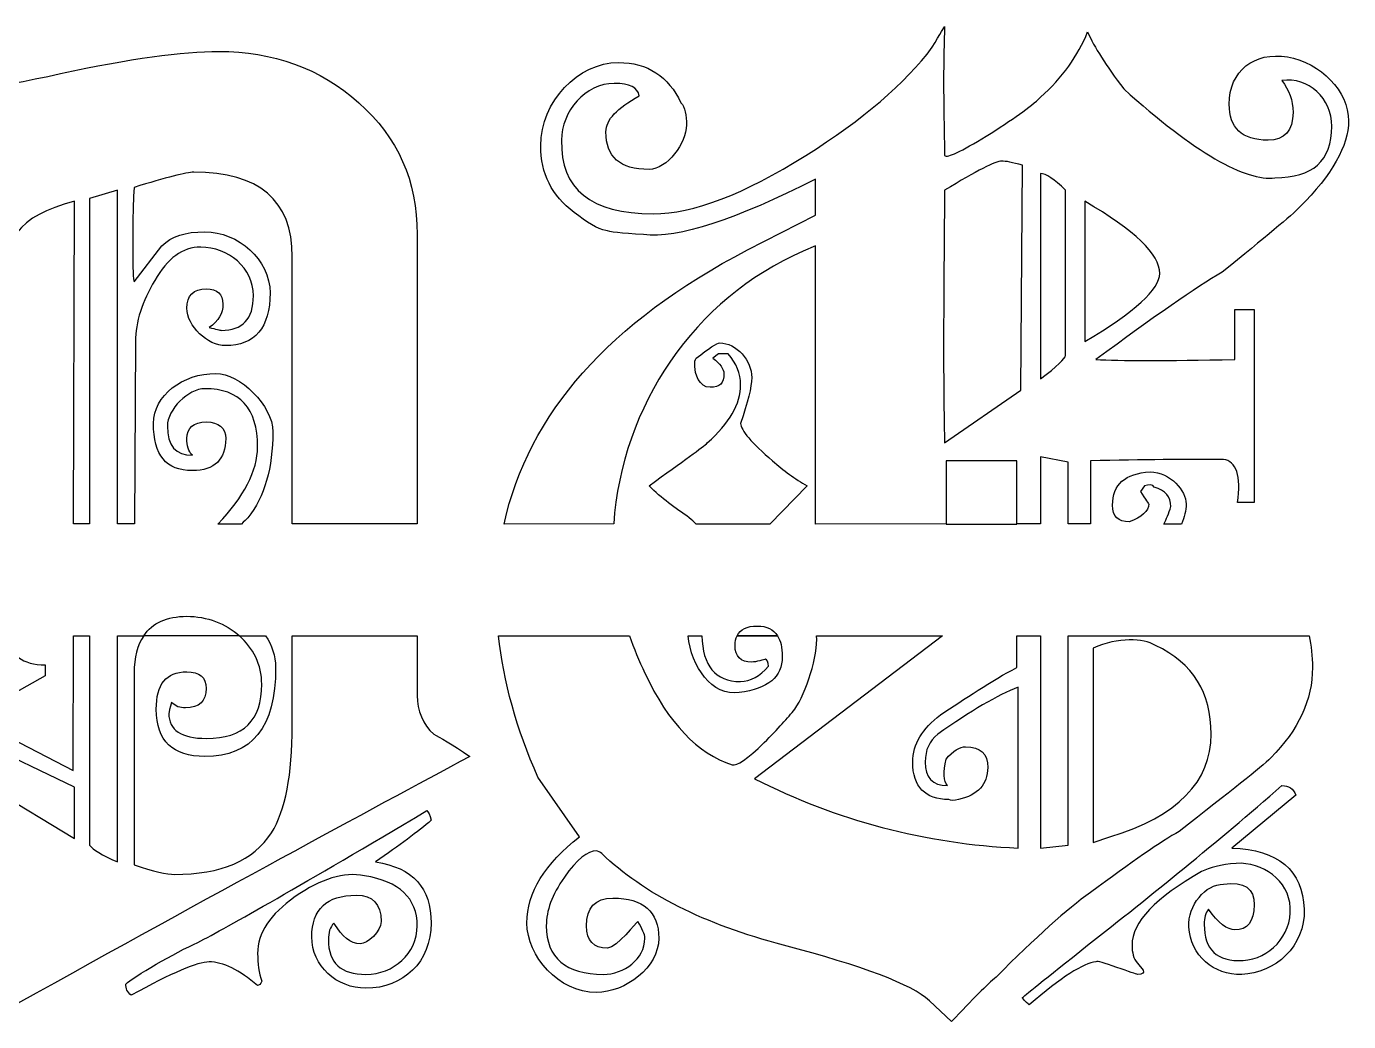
# Model space of a CAD drawing. Header units: centimetres. Extents: x -10.1 to 10.5, y -10.3 to 10.1.
# Drawn here: x 0.149 to 4.484, y 6.826 to 10.089 of the extents above; entities that cross this region are included whole.
import ezdxf

# ---------------------------------------------------------------- set-up
doc = ezdxf.new("R2010")
doc.units = ezdxf.units.CM
doc.header["$MEASUREMENT"] = 0
doc.layers.add('Layer 1', color=7, linetype='Continuous')

msp = doc.modelspace()

# ---------------------------------------------------------------- linework, layer by layer
at = {"layer": 'Layer 1'}
msp.add_lwpolyline([(3.16378, 8.45757), (3.39584, 8.45757), (3.39584, 8.66463), (3.16378, 8.66463), (3.16378, 8.45757)], close=True, dxfattribs=at)
for points, knots in [([(2.69505, 9.3518), (2.69505, 9.3518), (2.73601, 9.37), (2.73601, 9.37), (2.73601, 9.37), (2.73601, 9.37), (2.73601, 8.45758), (2.73601, 8.45758), (2.73601, 8.45758), (2.73601, 8.45758), (3.16378, 8.45759), (3.16378, 8.45759), (3.16378, 8.45759), (3.16378, 8.45759), (3.16378, 8.66465), (3.16378, 8.66465), (3.16378, 8.66465), (3.16378, 8.66465), (3.39585, 8.66465), (3.39585, 8.66465), (3.39585, 8.66465), (3.39585, 8.66465), (3.39585, 8.45759), (3.39585, 8.45759), (3.39585, 8.45759), (3.39585, 8.45759), (3.47321, 8.45759), (3.47321, 8.45759), (3.47321, 8.45759), (3.47321, 8.45759), (3.47321, 8.67831), (3.47321, 8.67831), (3.47321, 8.67831), (3.47321, 8.67831), (3.56423, 8.66011), (3.56423, 8.66011), (3.56423, 8.66011), (3.56423, 8.66011), (3.56423, 8.4576), (3.56423, 8.4576), (3.56423, 8.4576), (3.56423, 8.4576), (3.63704, 8.45759), (3.63704, 8.45759), (3.63704, 8.45759), (3.63704, 8.45759), (3.63704, 8.66465), (3.63704, 8.66465), (3.63704, 8.66465), (3.80997, 8.6692), (3.9556, 8.6692), (4.07392, 8.6692), (4.07392, 8.6692), (4.11488, 8.66465), (4.13305, 8.61462), (4.11943, 8.52812), (4.11943, 8.52812), (4.11943, 8.52812), (4.17404, 8.52813), (4.17404, 8.52813), (4.17404, 8.52813), (4.17404, 8.52813), (4.17404, 9.16067), (4.17404, 9.16067), (4.17404, 9.16067), (4.17404, 9.16067), (4.11033, 9.16067), (4.11033, 9.16067), (4.11033, 9.16067), (4.11033, 9.16067), (4.11033, 8.99684), (4.11033, 8.99684), (4.11033, 8.99684), (3.88279, 8.99229), (3.73261, 8.99229), (3.65525, 8.99684), (3.65525, 8.99684), (3.84639, 9.13792), (3.98291, 9.23348), (4.06938, 9.28354), (4.06938, 9.28354), (4.21043, 9.39731), (4.29692, 9.47012), (4.32423, 9.49743), (4.32423, 9.49743), (4.42887, 9.6021), (4.48351, 9.69767), (4.48351, 9.77958), (4.48351, 9.77958), (4.48351, 9.87515), (4.39252, 9.97072), (4.28327, 9.98892), (4.28327, 9.98892), (4.17408, 10.00712), (4.09213, 9.94341), (4.09213, 9.83419), (4.09213, 9.83419), (4.09213, 9.75683), (4.13309, 9.71587), (4.21955, 9.71587), (4.21955, 9.71587), (4.27413, 9.71587), (4.30147, 9.74773), (4.30147, 9.80689), (4.30147, 9.80689), (4.30147, 9.84785), (4.28782, 9.8797), (4.26506, 9.91156), (4.26506, 9.91156), (4.35153, 9.92521), (4.42886, 9.8524), (4.42886, 9.76138), (4.42886, 9.76138), (4.42886, 9.64761), (4.36517, 9.593), (4.24228, 9.593), (4.24228, 9.593), (4.14674, 9.57935), (3.97833, 9.67492), (3.74627, 9.88425), (3.74627, 9.88425), (3.68711, 9.96161), (3.6507, 10.02078), (3.62792, 10.07083), (3.62792, 10.07083), (3.59609, 9.99347), (3.546, 9.92065), (3.47319, 9.85694), (3.47319, 9.85694), (3.44133, 9.82508), (3.3822, 9.78413), (3.29571, 9.72952), (3.29571, 9.72952), (3.21379, 9.67946), (3.16831, 9.65671), (3.15921, 9.66581), (3.15921, 9.66581), (3.15466, 9.84784), (3.15466, 9.98892), (3.15921, 10.08904), (3.15921, 10.08904), (3.15921, 10.08904), (3.14553, 10.06629), (3.11823, 10.02078), (3.11823, 10.02078), (3.03176, 9.90246), (2.89069, 9.78414), (2.70413, 9.66581), (2.70413, 9.66581), (2.49937, 9.53839), (2.33551, 9.47467), (2.20354, 9.47467), (2.20354, 9.47467), (1.99878, 9.47467), (1.89866, 9.55659), (1.90318, 9.71586), (1.90318, 9.71586), (1.90318, 9.81143), (1.98054, 9.90244), (2.07611, 9.90244), (2.07611, 9.90244), (2.12617, 9.90244), (2.15347, 9.88879), (2.15803, 9.86148), (2.15803, 9.86148), (2.08522, 9.82052), (2.04881, 9.78412), (2.04881, 9.74316), (2.04881, 9.74316), (2.04881, 9.66124), (2.09432, 9.62029), (2.18989, 9.62029), (2.18989, 9.62029), (2.24905, 9.62029), (2.31276, 9.70676), (2.31276, 9.76592), (2.31276, 9.76592), (2.31276, 9.79778), (2.30821, 9.82508), (2.29456, 9.83873), (2.29456, 9.83873), (2.2536, 9.9252), (2.18534, 9.9707), (2.08977, 9.9707), (2.08977, 9.9707), (1.95782, 9.9707), (1.83492, 9.84328), (1.83492, 9.69765), (1.83492, 9.69765), (1.83492, 9.60663), (1.87133, 9.53382), (1.94414, 9.47921), (1.94414, 9.47921), (1.9851, 9.44735), (2.0215, 9.4246), (2.04881, 9.42005), (2.04881, 9.42005), (2.05791, 9.4155), (2.09887, 9.41095), (2.17168, 9.4064), (2.17168, 9.4064), (2.28548, 9.39275), (2.47659, 9.45646), (2.73598, 9.58843), (2.73598, 9.58843), (2.73598, 9.58843), (2.73598, 9.47011), (2.73598, 9.47011), (2.73598, 9.47011), (2.73598, 9.47011), (2.51299, 9.35634), (2.51299, 9.35634), (2.51299, 9.35634), (2.0591, 9.12001), (1.79398, 8.81868), (1.71479, 8.45758), (1.71479, 8.45758), (1.71479, 8.45758), (2.07417, 8.45759), (2.07417, 8.45759), (2.07417, 8.45759), (2.10029, 8.84452), (2.33886, 9.19731), (2.69505, 9.3518)], [0, 0, 0, 0, 0.0175439, 0.0175439, 0.0175439, 0.0175439, 0.0350877, 0.0350877, 0.0350877, 0.0350877, 0.0526316, 0.0526316, 0.0526316, 0.0526316, 0.0701754, 0.0701754, 0.0701754, 0.0701754, 0.0877193, 0.0877193, 0.0877193, 0.0877193, 0.1052632, 0.1052632, 0.1052632, 0.1052632, 0.122807, 0.122807, 0.122807, 0.122807, 0.1403509, 0.1403509, 0.1403509, 0.1403509, 0.1578947, 0.1578947, 0.1578947, 0.1578947, 0.1754386, 0.1754386, 0.1754386, 0.1754386, 0.1929825, 0.1929825, 0.1929825, 0.1929825, 0.2105263, 0.2105263, 0.2105263, 0.2105263, 0.2280702, 0.2280702, 0.2280702, 0.2280702, 0.245614, 0.245614, 0.245614, 0.245614, 0.2631579, 0.2631579, 0.2631579, 0.2631579, 0.2807018, 0.2807018, 0.2807018, 0.2807018, 0.2982456, 0.2982456, 0.2982456, 0.2982456, 0.3157895, 0.3157895, 0.3157895, 0.3157895, 0.3333333, 0.3333333, 0.3333333, 0.3333333, 0.3508772, 0.3508772, 0.3508772, 0.3508772, 0.3684211, 0.3684211, 0.3684211, 0.3684211, 0.3859649, 0.3859649, 0.3859649, 0.3859649, 0.4035088, 0.4035088, 0.4035088, 0.4035088, 0.4210526, 0.4210526, 0.4210526, 0.4210526, 0.4385965, 0.4385965, 0.4385965, 0.4385965, 0.4561404, 0.4561404, 0.4561404, 0.4561404, 0.4736842, 0.4736842, 0.4736842, 0.4736842, 0.4912281, 0.4912281, 0.4912281, 0.4912281, 0.5087719, 0.5087719, 0.5087719, 0.5087719, 0.5263158, 0.5263158, 0.5263158, 0.5263158, 0.5438596, 0.5438596, 0.5438596, 0.5438596, 0.5614035, 0.5614035, 0.5614035, 0.5614035, 0.5789474, 0.5789474, 0.5789474, 0.5789474, 0.5964912, 0.5964912, 0.5964912, 0.5964912, 0.6140351, 0.6140351, 0.6140351, 0.6140351, 0.6315789, 0.6315789, 0.6315789, 0.6315789, 0.6491228, 0.6491228, 0.6491228, 0.6491228, 0.6666667, 0.6666667, 0.6666667, 0.6666667, 0.6842105, 0.6842105, 0.6842105, 0.6842105, 0.7017544, 0.7017544, 0.7017544, 0.7017544, 0.7192982, 0.7192982, 0.7192982, 0.7192982, 0.7368421, 0.7368421, 0.7368421, 0.7368421, 0.754386, 0.754386, 0.754386, 0.754386, 0.7719298, 0.7719298, 0.7719298, 0.7719298, 0.7894737, 0.7894737, 0.7894737, 0.7894737, 0.8070175, 0.8070175, 0.8070175, 0.8070175, 0.8245614, 0.8245614, 0.8245614, 0.8245614, 0.8421053, 0.8421053, 0.8421053, 0.8421053, 0.8596491, 0.8596491, 0.8596491, 0.8596491, 0.877193, 0.877193, 0.877193, 0.877193, 0.8947368, 0.8947368, 0.8947368, 0.8947368, 0.9122807, 0.9122807, 0.9122807, 0.9122807, 0.9298246, 0.9298246, 0.9298246, 0.9298246, 0.9473684, 0.9473684, 0.9473684, 0.9473684, 0.9649123, 0.9649123, 0.9649123, 0.9649123, 1, 1, 1, 1]), ([(0.07379, 8.66918), (0.07379, 8.66918), (0.07379, 8.97864), (0.07379, 8.97864), (0.07379, 8.97864), (0.06924, 9.09696), (0.06924, 9.16978), (0.06924, 9.19708), (0.06924, 9.19708), (0.06924, 9.39729), (0.11933, 9.46555), (0.30588, 9.51564), (0.30588, 9.51564), (0.30588, 9.51564), (0.30329, 8.4576), (0.30329, 8.4576), (0.30329, 8.4576), (0.30329, 8.4576), (0.35592, 8.45759), (0.35592, 8.45759), (0.35592, 8.45759), (0.35592, 8.45759), (0.35592, 9.52474), (0.35592, 9.52474), (0.35592, 9.52474), (0.35592, 9.52474), (0.44694, 9.55205), (0.44694, 9.55205), (0.44694, 9.55205), (0.44694, 9.55205), (0.44694, 8.4576), (0.44694, 8.4576), (0.44694, 8.4576), (0.44694, 8.4576), (0.50295, 8.45759), (0.50295, 8.45759), (0.50295, 8.45759), (0.50295, 8.45759), (0.50607, 9.05602), (0.50607, 9.05602), (0.50607, 9.05602), (0.50607, 9.11973), (0.52882, 9.18799), (0.56978, 9.25626), (0.56978, 9.25626), (0.61074, 9.32907), (0.6608, 9.36548), (0.71996, 9.36548), (0.71996, 9.36548), (0.81098, 9.36548), (0.89289, 9.29722), (0.89289, 9.2062), (0.89289, 9.2062), (0.89289, 9.12884), (0.85648, 9.09243), (0.78822, 9.09243), (0.78822, 9.09243), (0.78367, 9.09243), (0.77002, 9.09698), (0.74726, 9.10153), (0.74726, 9.10153), (0.77912, 9.12428), (0.79277, 9.14704), (0.79277, 9.17889), (0.79277, 9.17889), (0.79277, 9.21075), (0.77457, 9.22895), (0.73819, 9.22895), (0.73819, 9.22895), (0.69723, 9.22895), (0.67448, 9.2062), (0.67448, 9.16524), (0.67448, 9.16524), (0.67448, 9.10608), (0.74274, 9.04237), (0.80188, 9.04237), (0.80188, 9.04237), (0.89745, 9.04237), (0.94751, 9.10153), (0.94751, 9.2153), (0.94751, 9.2153), (0.94751, 9.32452), (0.84287, 9.41554), (0.73365, 9.41554), (0.73365, 9.41554), (0.66994, 9.41554), (0.62443, 9.40189), (0.59257, 9.37003), (0.59257, 9.37003), (0.59257, 9.37003), (0.50155, 9.25171), (0.50155, 9.25171), (0.50155, 9.25171), (0.497, 9.27446), (0.497, 9.31542), (0.497, 9.36548), (0.497, 9.36548), (0.497, 9.42009), (0.497, 9.4838), (0.50155, 9.56117), (0.50155, 9.56117), (0.60622, 9.59303), (0.67448, 9.61123), (0.69724, 9.61123), (0.69724, 9.61123), (0.91113, 9.61123), (1.02032, 9.52021), (1.02032, 9.33363), (1.02032, 9.33363), (1.02032, 9.33363), (1.02032, 8.45762), (1.02032, 8.45762), (1.02032, 8.45762), (1.02032, 8.45762), (1.42989, 8.45762), (1.42989, 8.45762), (1.42989, 8.45762), (1.42989, 8.45762), (1.42989, 9.40641), (1.42989, 9.40641), (1.42989, 9.40641), (1.42989, 9.58389), (1.36618, 9.72497), (1.23873, 9.83874), (1.23873, 9.83874), (1.11133, 9.95251), (0.9566, 10.00712), (0.77912, 10.00712), (0.77912, 10.00712), (0.6608, 10.00712), (0.48787, 9.98437), (0.26035, 9.93431), (0.26035, 9.93431), (0.03278, 9.88425), (-0.14012, 9.8615), (-0.25845, 9.8615), (-0.25845, 9.8615), (-0.35399, 9.8615), (-0.42225, 9.88425), (-0.46321, 9.92521), (-0.46321, 9.92521), (-0.46776, 9.92976), (-0.51782, 10.02533), (-0.53147, 10.02533), (-0.53147, 10.02533), (-0.63614, 9.93886), (-0.79997, 9.81144), (-1.03206, 9.64306), (-1.03206, 9.64306), (-1.03206, 9.64306), (-1.00931, 9.57935), (-1.00931, 9.57935), (-1.00931, 9.57935), (-0.95018, 9.62486), (-0.91377, 9.64761), (-0.90464, 9.64761), (-0.90464, 9.64761), (-0.78632, 9.55204), (-0.69988, 9.49743), (-0.64524, 9.47923), (-0.64524, 9.47923), (-0.5497, 9.44737), (-0.44503, 9.43372), (-0.32668, 9.43372), (-0.32668, 9.43372), (-0.24021, 9.43372), (-0.04, 9.45192), (0.04649, 9.45192), (0.04649, 9.45192), (-0.14467, 9.3336), (-0.31758, 9.22893), (-0.47686, 9.14246), (-0.47686, 9.14246), (-0.47686, 9.14246), (-0.49506, 9.1015), (-0.49506, 9.1015), (-0.49506, 9.1015), (-0.39039, 9.1015), (-0.33578, 9.06509), (-0.33578, 8.98773), (-0.33578, 8.98773), (-0.33578, 8.98773), (-0.33578, 8.45756), (-0.33578, 8.45756), (-0.33578, 8.45756), (-0.33578, 8.45756), (0.07377, 8.45757), (0.07377, 8.45757), (0.07377, 8.45757), (0.07377, 8.45757), (0.07377, 8.66918), (0.07377, 8.66918), (0.07377, 8.66918), (0.07377, 8.66918), (0.07379, 8.66918), (0.07379, 8.66918)], [0, 0, 0, 0, 0.02, 0.02, 0.02, 0.02, 0.04, 0.04, 0.04, 0.04, 0.06, 0.06, 0.06, 0.06, 0.08, 0.08, 0.08, 0.08, 0.1, 0.1, 0.1, 0.1, 0.12, 0.12, 0.12, 0.12, 0.14, 0.14, 0.14, 0.14, 0.16, 0.16, 0.16, 0.16, 0.18, 0.18, 0.18, 0.18, 0.2, 0.2, 0.2, 0.2, 0.22, 0.22, 0.22, 0.22, 0.24, 0.24, 0.24, 0.24, 0.26, 0.26, 0.26, 0.26, 0.28, 0.28, 0.28, 0.28, 0.3, 0.3, 0.3, 0.3, 0.32, 0.32, 0.32, 0.32, 0.34, 0.34, 0.34, 0.34, 0.36, 0.36, 0.36, 0.36, 0.38, 0.38, 0.38, 0.38, 0.4, 0.4, 0.4, 0.4, 0.42, 0.42, 0.42, 0.42, 0.44, 0.44, 0.44, 0.44, 0.46, 0.46, 0.46, 0.46, 0.48, 0.48, 0.48, 0.48, 0.5, 0.5, 0.5, 0.5, 0.52, 0.52, 0.52, 0.52, 0.54, 0.54, 0.54, 0.54, 0.56, 0.56, 0.56, 0.56, 0.58, 0.58, 0.58, 0.58, 0.6, 0.6, 0.6, 0.6, 0.62, 0.62, 0.62, 0.62, 0.64, 0.64, 0.64, 0.64, 0.66, 0.66, 0.66, 0.66, 0.68, 0.68, 0.68, 0.68, 0.7, 0.7, 0.7, 0.7, 0.72, 0.72, 0.72, 0.72, 0.74, 0.74, 0.74, 0.74, 0.76, 0.76, 0.76, 0.76, 0.78, 0.78, 0.78, 0.78, 0.8, 0.8, 0.8, 0.8, 0.82, 0.82, 0.82, 0.82, 0.84, 0.84, 0.84, 0.84, 0.86, 0.86, 0.86, 0.86, 0.88, 0.88, 0.88, 0.88, 0.9, 0.9, 0.9, 0.9, 0.92, 0.92, 0.92, 0.92, 0.94, 0.94, 0.94, 0.94, 0.96, 0.96, 0.96, 0.96, 1, 1, 1, 1]), ([(3.15923, 9.55201), (3.26387, 9.61572), (3.32758, 9.64758), (3.34581, 9.64758), (3.34581, 9.64758), (3.35946, 9.64758), (3.38222, 9.64303), (3.41407, 9.63393), (3.41407, 9.63393), (3.41407, 9.63393), (3.40949, 8.89669), (3.40949, 8.89669), (3.40949, 8.89669), (3.40949, 8.89669), (3.15922, 8.72376), (3.15922, 8.72376), (3.15922, 8.72376), (3.15468, 8.86486), (3.15468, 9.14247), (3.15923, 9.55201)], [0, 0, 0, 0, 0.1666667, 0.1666667, 0.1666667, 0.1666667, 0.3333333, 0.3333333, 0.3333333, 0.3333333, 0.5, 0.5, 0.5, 0.5, 0.6666667, 0.6666667, 0.6666667, 0.6666667, 1, 1, 1, 1]), ([(3.47321, 9.60662), (3.49141, 9.60662), (3.51874, 9.58842), (3.55513, 9.55201), (3.55513, 9.55201), (3.55513, 9.55201), (3.55513, 9.01046), (3.55513, 9.01046), (3.55513, 9.01046), (3.55513, 9.00136), (3.52785, 8.97405), (3.47321, 8.9331), (3.47321, 8.9331), (3.47321, 8.9331), (3.47321, 9.60662), (3.47321, 9.60662)], [0, 0, 0, 0, 0.2, 0.2, 0.2, 0.2, 0.4, 0.4, 0.4, 0.4, 0.6, 0.6, 0.6, 0.6, 1, 1, 1, 1]), ([(3.61884, 9.51563), (3.78267, 9.42006), (3.86459, 9.3427), (3.86459, 9.27899), (3.86459, 9.27899), (3.86459, 9.22893), (3.78267, 9.15157), (3.61884, 9.056), (3.61884, 9.056), (3.61884, 9.056), (3.61884, 9.51563), (3.61884, 9.51563)], [0, 0, 0, 0, 0.25, 0.25, 0.25, 0.25, 0.5, 0.5, 0.5, 0.5, 1, 1, 1, 1]), ([(2.59493, 8.66463), (2.52667, 8.72379), (2.49026, 8.76475), (2.49026, 8.7875), (2.49026, 8.7875), (2.51301, 8.85576), (2.52667, 8.90582), (2.52667, 8.93768), (2.52667, 8.93768), (2.52667, 8.99229), (2.47661, 9.05145), (2.422, 9.05145), (2.422, 9.05145), (2.4129, 9.05145), (2.38559, 9.03325), (2.34464, 9.00139), (2.34464, 9.00139), (2.34009, 8.99684), (2.34009, 8.98774), (2.34009, 8.97408), (2.34009, 8.97408), (2.34009, 8.95133), (2.35377, 8.90582), (2.39015, 8.90582), (2.39015, 8.90582), (2.42201, 8.90582), (2.43568, 8.91947), (2.43568, 8.95133), (2.43568, 8.95133), (2.43568, 8.96498), (2.422, 8.98319), (2.39927, 9.00139), (2.39927, 9.00139), (2.39927, 9.00139), (2.41747, 9.01504), (2.41747, 9.01504), (2.41747, 9.01504), (2.41747, 9.01504), (2.44933, 9.01504), (2.44933, 9.01504), (2.44933, 9.01504), (2.47664, 8.98318), (2.49029, 8.95133), (2.49029, 8.91492), (2.49029, 8.91492), (2.49029, 8.85121), (2.45388, 8.7875), (2.38107, 8.72378), (2.38107, 8.72378), (2.36742, 8.71013), (2.30371, 8.66462), (2.18993, 8.5827), (2.18993, 8.5827), (2.23089, 8.54174), (2.2764, 8.50989), (2.3219, 8.47803), (2.3219, 8.47803), (2.33018, 8.47102), (2.33772, 8.46422), (2.34476, 8.45755), (2.34476, 8.45755), (2.34476, 8.45755), (2.58588, 8.45757), (2.58588, 8.45757), (2.58588, 8.45757), (2.58588, 8.45757), (2.7087, 8.58272), (2.7087, 8.58272), (2.7087, 8.58272), (2.66774, 8.60547), (2.63133, 8.63277), (2.59493, 8.66463)], [0, 0, 0, 0, 0.0526316, 0.0526316, 0.0526316, 0.0526316, 0.1052632, 0.1052632, 0.1052632, 0.1052632, 0.1578947, 0.1578947, 0.1578947, 0.1578947, 0.2105263, 0.2105263, 0.2105263, 0.2105263, 0.2631579, 0.2631579, 0.2631579, 0.2631579, 0.3157895, 0.3157895, 0.3157895, 0.3157895, 0.3684211, 0.3684211, 0.3684211, 0.3684211, 0.4210526, 0.4210526, 0.4210526, 0.4210526, 0.4736842, 0.4736842, 0.4736842, 0.4736842, 0.5263158, 0.5263158, 0.5263158, 0.5263158, 0.5789474, 0.5789474, 0.5789474, 0.5789474, 0.6315789, 0.6315789, 0.6315789, 0.6315789, 0.6842105, 0.6842105, 0.6842105, 0.6842105, 0.7368421, 0.7368421, 0.7368421, 0.7368421, 0.7894737, 0.7894737, 0.7894737, 0.7894737, 0.8421053, 0.8421053, 0.8421053, 0.8421053, 0.8947368, 0.8947368, 0.8947368, 0.8947368, 1, 1, 1, 1]), ([(0.87474, 8.47804), (0.92935, 8.5463), (0.95668, 8.64187), (0.95668, 8.76019), (0.95668, 8.76019), (0.95668, 8.84666), (0.84746, 8.95133), (0.7701, 8.95133), (0.7701, 8.95133), (0.66088, 8.95133), (0.56531, 8.87852), (0.56531, 8.7875), (0.56531, 8.7875), (0.56531, 8.68283), (0.60627, 8.63277), (0.69273, 8.63277), (0.69273, 8.63277), (0.76554, 8.63277), (0.80192, 8.66918), (0.80192, 8.73744), (0.80192, 8.73744), (0.80192, 8.77385), (0.77919, 8.79205), (0.73823, 8.79205), (0.73823, 8.79205), (0.69727, 8.79205), (0.67452, 8.77385), (0.67452, 8.73744), (0.67452, 8.73744), (0.67452, 8.71469), (0.67907, 8.69648), (0.69272, 8.68283), (0.69272, 8.68283), (0.63811, 8.68283), (0.61078, 8.71469), (0.61078, 8.7784), (0.61078, 8.7784), (0.61078, 8.83301), (0.67904, 8.90127), (0.73368, 8.90127), (0.73368, 8.90127), (0.84745, 8.90127), (0.90659, 8.83756), (0.90659, 8.71013), (0.90659, 8.71013), (0.90659, 8.63224), (0.8619, 8.54691), (0.77657, 8.45756), (0.77657, 8.45756), (0.77657, 8.45756), (0.85336, 8.45757), (0.85336, 8.45757), (0.85336, 8.45757), (0.86222, 8.46582), (0.86942, 8.47275), (0.87474, 8.47804)], [0, 0, 0, 0, 0.0666667, 0.0666667, 0.0666667, 0.0666667, 0.1333333, 0.1333333, 0.1333333, 0.1333333, 0.2, 0.2, 0.2, 0.2, 0.2666667, 0.2666667, 0.2666667, 0.2666667, 0.3333333, 0.3333333, 0.3333333, 0.3333333, 0.4, 0.4, 0.4, 0.4, 0.4666667, 0.4666667, 0.4666667, 0.4666667, 0.5333333, 0.5333333, 0.5333333, 0.5333333, 0.6, 0.6, 0.6, 0.6, 0.6666667, 0.6666667, 0.6666667, 0.6666667, 0.7333333, 0.7333333, 0.7333333, 0.7333333, 0.8, 0.8, 0.8, 0.8, 0.8666667, 0.8666667, 0.8666667, 0.8666667, 1, 1, 1, 1]), ([(3.95105, 8.52355), (3.95105, 8.56451), (3.90099, 8.62822), (3.83273, 8.62822), (3.83273, 8.62822), (3.75081, 8.62367), (3.70986, 8.58726), (3.70986, 8.519), (3.70986, 8.519), (3.70986, 8.48259), (3.72806, 8.46439), (3.76444, 8.46439), (3.76444, 8.46439), (3.8054, 8.47804), (3.82815, 8.5008), (3.82815, 8.52355), (3.82815, 8.52355), (3.82815, 8.52355), (3.81905, 8.5372), (3.80084, 8.56451), (3.80084, 8.56451), (3.80084, 8.56451), (3.81452, 8.58271), (3.81452, 8.58271), (3.81452, 8.58271), (3.82817, 8.58726), (3.8418, 8.58726), (3.84635, 8.57816), (3.84635, 8.57816), (3.88278, 8.56906), (3.90096, 8.5463), (3.90096, 8.51445), (3.90096, 8.51445), (3.89368, 8.49257), (3.8863, 8.47357), (3.87834, 8.45756), (3.87834, 8.45756), (3.87834, 8.45756), (3.93554, 8.45757), (3.93554, 8.45757), (3.93554, 8.45757), (3.94597, 8.47939), (3.95105, 8.50146), (3.95105, 8.52355)], [0, 0, 0, 0, 0.0833333, 0.0833333, 0.0833333, 0.0833333, 0.1666667, 0.1666667, 0.1666667, 0.1666667, 0.25, 0.25, 0.25, 0.25, 0.3333333, 0.3333333, 0.3333333, 0.3333333, 0.4166667, 0.4166667, 0.4166667, 0.4166667, 0.5, 0.5, 0.5, 0.5, 0.5833333, 0.5833333, 0.5833333, 0.5833333, 0.6666667, 0.6666667, 0.6666667, 0.6666667, 0.75, 0.75, 0.75, 0.75, 0.8333333, 0.8333333, 0.8333333, 0.8333333, 1, 1, 1, 1]), ([(0.6745, 8.15493), (0.60872, 8.15493), (0.56181, 8.13294), (0.53342, 8.09122), (0.53342, 8.09122), (0.53342, 8.09122), (0.84688, 8.09122), (0.84688, 8.09122), (0.84688, 8.09122), (0.80193, 8.13104), (0.74049, 8.15493), (0.6745, 8.15493)], [0, 0, 0, 0, 0.25, 0.25, 0.25, 0.25, 0.5, 0.5, 0.5, 0.5, 1, 1, 1, 1]), ([(2.54489, 8.12308), (2.50999, 8.12308), (2.48864, 8.11181), (2.47874, 8.09122), (2.47874, 8.09122), (2.47874, 8.09122), (2.61107, 8.09122), (2.61107, 8.09122), (2.61107, 8.09122), (2.59763, 8.11247), (2.5758, 8.12308), (2.54489, 8.12308)], [0, 0, 0, 0, 0.25, 0.25, 0.25, 0.25, 0.5, 0.5, 0.5, 0.5, 1, 1, 1, 1]), ([(1.02034, 7.79542), (1.02034, 7.63614), (0.99761, 7.51782), (0.9521, 7.44501), (0.9521, 7.44501), (0.89294, 7.35399), (0.78827, 7.30848), (0.63354, 7.30848), (0.63354, 7.30848), (0.61079, 7.30848), (0.56528, 7.31758), (0.50157, 7.34034), (0.50157, 7.34034), (0.50157, 7.34034), (0.50157, 7.96833), (0.50157, 7.96833), (0.50157, 7.96833), (0.50157, 8.02014), (0.51274, 8.06078), (0.53343, 8.0912), (0.53343, 8.0912), (0.53343, 8.0912), (0.44696, 8.0912), (0.44696, 8.0912), (0.44696, 8.0912), (0.44696, 8.0912), (0.44696, 7.34941), (0.44696, 7.34941), (0.44696, 7.34941), (0.39687, 7.37216), (0.36502, 7.39037), (0.35594, 7.40402), (0.35594, 7.40402), (0.35594, 7.40402), (0.35594, 8.0912), (0.35594, 8.0912), (0.35594, 8.0912), (0.35594, 8.0912), (0.30245, 8.0912), (0.30245, 8.0912), (0.30245, 8.0912), (0.30245, 8.0912), (0.30137, 7.64977), (0.30137, 7.64977), (0.30137, 7.64977), (0.30137, 7.64977), (0.03742, 7.7863), (0.03742, 7.7863), (0.03742, 7.7863), (0.03742, 7.7863), (-0.00811, 7.74534), (-0.00811, 7.74534), (-0.00811, 7.74534), (-0.00811, 7.74534), (0.3059, 7.59516), (0.3059, 7.59516), (0.3059, 7.59516), (0.3059, 7.59516), (0.3059, 7.42678), (0.3059, 7.42678), (0.3059, 7.42678), (0.3059, 7.42678), (0.04195, 7.58606), (0.04195, 7.58606), (0.04195, 7.58606), (-0.06727, 7.65432), (-0.16284, 7.69073), (-0.24475, 7.70438), (-0.24475, 7.70438), (-0.24475, 7.70438), (0.21031, 7.95923), (0.21031, 7.95923), (0.21031, 7.95923), (0.21031, 7.95923), (0.21031, 7.99564), (0.21031, 7.99564), (0.21031, 7.99564), (0.13702, 7.99564), (0.09376, 8.02863), (0.0795, 8.09121), (0.0795, 8.09121), (0.0795, 8.09121), (-0.33576, 8.0912), (-0.33576, 8.0912), (-0.33576, 8.0912), (-0.33576, 8.0912), (-0.33576, 7.72258), (-0.33576, 7.72258), (-0.33576, 7.72258), (-0.35849, 7.72713), (-0.38582, 7.72713), (-0.42675, 7.72713), (-0.42675, 7.72713), (-0.5815, 7.72713), (-0.71345, 7.68617), (-0.81812, 7.60426), (-0.81812, 7.60426), (-0.93189, 7.51324), (-0.9865, 7.39037), (-0.9865, 7.24019), (-0.9865, 7.24019), (-0.9865, 7.08091), (-0.88183, 6.95349), (-0.74075, 6.95349), (-0.74075, 6.95349), (-0.61785, 6.95349), (-0.50868, 7.03541), (-0.50868, 7.14007), (-0.50868, 7.14007), (-0.50868, 7.20833), (-0.58149, 7.28115), (-0.65431, 7.28115), (-0.65431, 7.28115), (-0.73167, 7.28115), (-0.77263, 7.24474), (-0.77263, 7.16738), (-0.77263, 7.16738), (-0.77263, 7.08091), (-0.69982, 7.05816), (-0.68161, 7.03996), (-0.68161, 7.03996), (-0.70436, 7.03086), (-0.72714, 7.02631), (-0.75442, 7.02631), (-0.75442, 7.02631), (-0.84999, 7.02631), (-0.90005, 7.07637), (-0.90005, 7.17194), (-0.90005, 7.17194), (-0.90005, 7.29481), (-0.77265, 7.38128), (-0.64065, 7.38128), (-0.64065, 7.38128), (-0.54966, 7.38128), (-0.40403, 7.33122), (-0.20832, 7.2311), (-0.20832, 7.2311), (0.00099, 7.12643), (0.10566, 7.03541), (0.10566, 6.95805), (0.10566, 6.95805), (0.10566, 6.95805), (0.10566, 6.93985), (0.10566, 6.93985), (0.10566, 6.93985), (0.10111, 6.93075), (0.10111, 6.9262), (0.10111, 6.92165), (0.10111, 6.92165), (0.10111, 6.92165), (0.11931, 6.88524), (0.11931, 6.88524), (0.11931, 6.88524), (0.77463, 7.24931), (1.27064, 7.51781), (1.60283, 7.69529), (1.60283, 7.69529), (1.5437, 7.73625), (1.50274, 7.759), (1.48451, 7.7681), (1.48451, 7.7681), (1.4481, 7.79996), (1.42993, 7.84546), (1.42993, 7.89552), (1.42993, 7.89552), (1.42993, 7.89552), (1.42993, 8.09121), (1.42993, 8.09121), (1.42993, 8.09121), (1.42993, 8.09121), (1.02034, 8.0912), (1.02034, 8.0912), (1.02034, 8.0912), (1.02034, 8.0912), (1.02034, 7.79542), (1.02034, 7.79542)], [0, 0, 0, 0, 0.0222222, 0.0222222, 0.0222222, 0.0222222, 0.0444444, 0.0444444, 0.0444444, 0.0444444, 0.0666667, 0.0666667, 0.0666667, 0.0666667, 0.0888889, 0.0888889, 0.0888889, 0.0888889, 0.1111111, 0.1111111, 0.1111111, 0.1111111, 0.1333333, 0.1333333, 0.1333333, 0.1333333, 0.1555556, 0.1555556, 0.1555556, 0.1555556, 0.1777778, 0.1777778, 0.1777778, 0.1777778, 0.2, 0.2, 0.2, 0.2, 0.2222222, 0.2222222, 0.2222222, 0.2222222, 0.2444444, 0.2444444, 0.2444444, 0.2444444, 0.2666667, 0.2666667, 0.2666667, 0.2666667, 0.2888889, 0.2888889, 0.2888889, 0.2888889, 0.3111111, 0.3111111, 0.3111111, 0.3111111, 0.3333333, 0.3333333, 0.3333333, 0.3333333, 0.3555556, 0.3555556, 0.3555556, 0.3555556, 0.3777778, 0.3777778, 0.3777778, 0.3777778, 0.4, 0.4, 0.4, 0.4, 0.4222222, 0.4222222, 0.4222222, 0.4222222, 0.4444444, 0.4444444, 0.4444444, 0.4444444, 0.4666667, 0.4666667, 0.4666667, 0.4666667, 0.4888889, 0.4888889, 0.4888889, 0.4888889, 0.5111111, 0.5111111, 0.5111111, 0.5111111, 0.5333333, 0.5333333, 0.5333333, 0.5333333, 0.5555556, 0.5555556, 0.5555556, 0.5555556, 0.5777778, 0.5777778, 0.5777778, 0.5777778, 0.6, 0.6, 0.6, 0.6, 0.6222222, 0.6222222, 0.6222222, 0.6222222, 0.6444444, 0.6444444, 0.6444444, 0.6444444, 0.6666667, 0.6666667, 0.6666667, 0.6666667, 0.6888889, 0.6888889, 0.6888889, 0.6888889, 0.7111111, 0.7111111, 0.7111111, 0.7111111, 0.7333333, 0.7333333, 0.7333333, 0.7333333, 0.7555556, 0.7555556, 0.7555556, 0.7555556, 0.7777778, 0.7777778, 0.7777778, 0.7777778, 0.8, 0.8, 0.8, 0.8, 0.8222222, 0.8222222, 0.8222222, 0.8222222, 0.8444444, 0.8444444, 0.8444444, 0.8444444, 0.8666667, 0.8666667, 0.8666667, 0.8666667, 0.8888889, 0.8888889, 0.8888889, 0.8888889, 0.9111111, 0.9111111, 0.9111111, 0.9111111, 0.9333333, 0.9333333, 0.9333333, 0.9333333, 0.9555556, 0.9555556, 0.9555556, 0.9555556, 1, 1, 1, 1]), ([(0.92025, 7.93197), (0.92025, 7.81365), (0.86109, 7.75449), (0.73822, 7.75449), (0.73822, 7.75449), (0.65628, 7.75449), (0.61532, 7.7818), (0.61532, 7.83641), (0.61532, 7.83641), (0.61532, 7.84096), (0.6199, 7.85461), (0.62445, 7.87282), (0.62445, 7.87282), (0.6381, 7.85917), (0.65173, 7.85462), (0.66996, 7.85462), (0.66996, 7.85462), (0.71547, 7.85462), (0.73822, 7.87737), (0.73822, 7.91833), (0.73822, 7.91833), (0.73822, 7.95474), (0.71547, 7.97294), (0.67451, 7.97294), (0.67451, 7.97294), (0.60625, 7.97294), (0.57439, 7.93198), (0.57439, 7.85007), (0.57439, 7.85007), (0.57439, 7.7454), (0.629, 7.69534), (0.7337, 7.69534), (0.7337, 7.69534), (0.88843, 7.69534), (0.96577, 7.79091), (0.96577, 7.98659), (0.96577, 7.98659), (0.96577, 8.0254), (0.95339, 8.06075), (0.93238, 8.09126), (0.93238, 8.09126), (0.93238, 8.09126), (0.84688, 8.09125), (0.84688, 8.09125), (0.84688, 8.09125), (0.8918, 8.05143), (0.92025, 7.99568), (0.92025, 7.93197)], [0, 0, 0, 0, 0.0769231, 0.0769231, 0.0769231, 0.0769231, 0.1538462, 0.1538462, 0.1538462, 0.1538462, 0.2307692, 0.2307692, 0.2307692, 0.2307692, 0.3076923, 0.3076923, 0.3076923, 0.3076923, 0.3846154, 0.3846154, 0.3846154, 0.3846154, 0.4615385, 0.4615385, 0.4615385, 0.4615385, 0.5384615, 0.5384615, 0.5384615, 0.5384615, 0.6153846, 0.6153846, 0.6153846, 0.6153846, 0.6923077, 0.6923077, 0.6923077, 0.6923077, 0.7692308, 0.7692308, 0.7692308, 0.7692308, 0.8461538, 0.8461538, 0.8461538, 0.8461538, 1, 1, 1, 1]), ([(3.56426, 7.40407), (3.56426, 7.40407), (3.47324, 7.39497), (3.47324, 7.39497), (3.47324, 7.39497), (3.47324, 7.39497), (3.47324, 8.09125), (3.47324, 8.09125), (3.47324, 8.09125), (3.47324, 8.09125), (3.39587, 8.09125), (3.39587, 8.09125), (3.39587, 8.09125), (3.39587, 8.09125), (3.39587, 7.98658), (3.39587, 7.98658), (3.39587, 7.98658), (3.31395, 7.94562), (3.22294, 7.88191), (3.14557, 7.83185), (3.14557, 7.83185), (3.08644, 7.78634), (3.05458, 7.73628), (3.05458, 7.67712), (3.05458, 7.67712), (3.05458, 7.5952), (3.09554, 7.55425), (3.1729, 7.55425), (3.1729, 7.55425), (3.17745, 7.5497), (3.1911, 7.5497), (3.20476, 7.55425), (3.20476, 7.55425), (3.26847, 7.5679), (3.30033, 7.60431), (3.30033, 7.65892), (3.30033, 7.65892), (3.30033, 7.70443), (3.27758, 7.72718), (3.22752, 7.72718), (3.22752, 7.72718), (3.20932, 7.72718), (3.18654, 7.71353), (3.16381, 7.68622), (3.16381, 7.68622), (3.15471, 7.64526), (3.15471, 7.61341), (3.16836, 7.59975), (3.16836, 7.59975), (3.11827, 7.59975), (3.09555, 7.62706), (3.09555, 7.67711), (3.09555, 7.67711), (3.09555, 7.71807), (3.1092, 7.74537), (3.13651, 7.76813), (3.13651, 7.76813), (3.24573, 7.84549), (3.3322, 7.89555), (3.40046, 7.92286), (3.40046, 7.92286), (3.40046, 7.92286), (3.40046, 7.39496), (3.40046, 7.39496), (3.40046, 7.39496), (3.09558, 7.40861), (2.80433, 7.48598), (2.5358, 7.6225), (2.5358, 7.6225), (2.5358, 7.6225), (3.15257, 8.09124), (3.15257, 8.09124), (3.15257, 8.09124), (3.15257, 8.09124), (2.73942, 8.09125), (2.73942, 8.09125), (2.73942, 8.09125), (2.74545, 8.02759), (2.70484, 7.90358), (2.6678, 7.85006), (2.6678, 7.85006), (2.64507, 7.82275), (2.61322, 7.78635), (2.56768, 7.74084), (2.56768, 7.74084), (2.5131, 7.68623), (2.47669, 7.66348), (2.46301, 7.66803), (2.46301, 7.66803), (2.34924, 7.70444), (2.2537, 7.80456), (2.17633, 7.96839), (2.17633, 7.96839), (2.15694, 8.00977), (2.14043, 8.05073), (2.12627, 8.09126), (2.12627, 8.09126), (2.12627, 8.09126), (1.69659, 8.09125), (1.69659, 8.09125), (1.69659, 8.09125), (1.71241, 7.94208), (1.75527, 7.78597), (1.82592, 7.62706), (1.82592, 7.62706), (1.82592, 7.62706), (1.96245, 7.43137), (1.96245, 7.43137), (1.96245, 7.43137), (1.84868, 7.3449), (1.78952, 7.24934), (1.78952, 7.14922), (1.78952, 7.14922), (1.78952, 7.04), (1.89419, 6.92168), (2.01706, 6.92168), (2.01706, 6.92168), (2.11263, 6.92168), (2.22185, 7.0036), (2.22185, 7.09916), (2.22185, 7.09916), (2.22185, 7.18563), (2.17176, 7.23113), (2.07167, 7.23113), (2.07167, 7.23113), (2.01251, 7.23113), (1.98518, 7.19927), (1.98518, 7.14011), (1.98518, 7.14011), (1.98518, 7.09005), (2.00793, 7.0673), (2.05344, 7.0673), (2.05344, 7.0673), (2.0853, 7.0673), (2.14901, 7.15377), (2.15356, 7.15377), (2.15356, 7.15377), (2.16721, 7.13102), (2.17631, 7.11281), (2.17631, 7.09916), (2.17631, 7.09916), (2.17631, 7.0309), (2.10805, 6.98084), (2.03978, 6.98084), (2.03978, 6.98084), (1.91691, 6.98084), (1.8532, 7.03545), (1.8532, 7.14012), (1.8532, 7.14012), (1.8532, 7.19018), (1.8714, 7.24024), (1.91233, 7.2994), (1.91233, 7.2994), (1.95326, 7.35856), (1.98972, 7.38587), (2.017, 7.38587), (2.017, 7.38587), (2.02155, 7.38587), (2.03068, 7.38132), (2.0352, 7.37677), (2.0352, 7.37677), (2.1717, 7.2448), (2.37196, 7.14468), (2.63133, 7.07641), (2.63133, 7.07641), (2.8907, 7.00814), (3.05001, 6.94899), (3.10917, 6.89438), (3.10917, 6.89438), (3.10917, 6.89438), (3.18198, 6.82612), (3.18198, 6.82612), (3.18198, 6.82612), (3.25024, 6.89893), (3.30033, 6.94899), (3.32761, 6.97175), (3.32761, 6.97175), (3.45958, 7.10372), (3.5597, 7.19474), (3.63707, 7.24935), (3.63707, 7.24935), (3.77357, 7.34947), (3.86914, 7.41773), (3.92832, 7.44959), (3.92832, 7.44959), (4.09667, 7.58156), (4.19679, 7.65893), (4.22868, 7.69078), (4.22868, 7.69078), (4.3197, 7.7818), (4.36521, 7.88192), (4.36521, 7.98658), (4.36521, 7.98658), (4.36521, 8.02397), (4.36135, 8.05878), (4.35412, 8.09125), (4.35412, 8.09125), (4.35412, 8.09125), (3.56425, 8.09125), (3.56425, 8.09125), (3.56425, 8.09125), (3.56425, 8.09125), (3.56425, 7.40407), (3.56425, 7.40407), (3.56425, 7.40407), (3.56425, 7.40407), (3.56426, 7.40407), (3.56426, 7.40407)], [0, 0, 0, 0, 0.0188679, 0.0188679, 0.0188679, 0.0188679, 0.0377358, 0.0377358, 0.0377358, 0.0377358, 0.0566038, 0.0566038, 0.0566038, 0.0566038, 0.0754717, 0.0754717, 0.0754717, 0.0754717, 0.0943396, 0.0943396, 0.0943396, 0.0943396, 0.1132075, 0.1132075, 0.1132075, 0.1132075, 0.1320755, 0.1320755, 0.1320755, 0.1320755, 0.1509434, 0.1509434, 0.1509434, 0.1509434, 0.1698113, 0.1698113, 0.1698113, 0.1698113, 0.1886792, 0.1886792, 0.1886792, 0.1886792, 0.2075472, 0.2075472, 0.2075472, 0.2075472, 0.2264151, 0.2264151, 0.2264151, 0.2264151, 0.245283, 0.245283, 0.245283, 0.245283, 0.2641509, 0.2641509, 0.2641509, 0.2641509, 0.2830189, 0.2830189, 0.2830189, 0.2830189, 0.3018868, 0.3018868, 0.3018868, 0.3018868, 0.3207547, 0.3207547, 0.3207547, 0.3207547, 0.3396226, 0.3396226, 0.3396226, 0.3396226, 0.3584906, 0.3584906, 0.3584906, 0.3584906, 0.3773585, 0.3773585, 0.3773585, 0.3773585, 0.3962264, 0.3962264, 0.3962264, 0.3962264, 0.4150943, 0.4150943, 0.4150943, 0.4150943, 0.4339623, 0.4339623, 0.4339623, 0.4339623, 0.4528302, 0.4528302, 0.4528302, 0.4528302, 0.4716981, 0.4716981, 0.4716981, 0.4716981, 0.490566, 0.490566, 0.490566, 0.490566, 0.509434, 0.509434, 0.509434, 0.509434, 0.5283019, 0.5283019, 0.5283019, 0.5283019, 0.5471698, 0.5471698, 0.5471698, 0.5471698, 0.5660377, 0.5660377, 0.5660377, 0.5660377, 0.5849057, 0.5849057, 0.5849057, 0.5849057, 0.6037736, 0.6037736, 0.6037736, 0.6037736, 0.6226415, 0.6226415, 0.6226415, 0.6226415, 0.6415094, 0.6415094, 0.6415094, 0.6415094, 0.6603774, 0.6603774, 0.6603774, 0.6603774, 0.6792453, 0.6792453, 0.6792453, 0.6792453, 0.6981132, 0.6981132, 0.6981132, 0.6981132, 0.7169811, 0.7169811, 0.7169811, 0.7169811, 0.7358491, 0.7358491, 0.7358491, 0.7358491, 0.754717, 0.754717, 0.754717, 0.754717, 0.7735849, 0.7735849, 0.7735849, 0.7735849, 0.7924528, 0.7924528, 0.7924528, 0.7924528, 0.8113208, 0.8113208, 0.8113208, 0.8113208, 0.8301887, 0.8301887, 0.8301887, 0.8301887, 0.8490566, 0.8490566, 0.8490566, 0.8490566, 0.8679245, 0.8679245, 0.8679245, 0.8679245, 0.8867925, 0.8867925, 0.8867925, 0.8867925, 0.9056604, 0.9056604, 0.9056604, 0.9056604, 0.9245283, 0.9245283, 0.9245283, 0.9245283, 0.9433962, 0.9433962, 0.9433962, 0.9433962, 0.9622642, 0.9622642, 0.9622642, 0.9622642, 1, 1, 1, 1]), ([(2.48571, 7.90464), (2.58128, 7.91829), (2.62679, 7.9547), (2.62679, 8.02296), (2.62679, 8.02296), (2.62679, 8.05259), (2.62134, 8.07495), (2.61105, 8.09122), (2.61105, 8.09122), (2.61105, 8.09122), (2.47872, 8.09122), (2.47872, 8.09122), (2.47872, 8.09122), (2.47441, 8.08228), (2.47205, 8.07177), (2.47205, 8.05936), (2.47205, 8.05936), (2.47205, 8.02295), (2.49025, 8.00475), (2.52663, 8.00475), (2.52663, 8.00475), (2.54031, 8.00475), (2.56759, 8.01385), (2.57216, 8.01385), (2.57216, 8.01385), (2.57671, 8.01385), (2.58126, 8.00475), (2.58126, 7.9911), (2.58126, 7.9911), (2.55395, 7.95924), (2.5221, 7.94104), (2.49024, 7.94104), (2.49024, 7.94104), (2.40645, 7.94104), (2.36575, 7.99279), (2.36329, 8.09122), (2.36329, 8.09122), (2.36329, 8.09122), (2.31844, 8.09122), (2.31844, 8.09122), (2.31844, 8.09122), (2.32762, 7.9896), (2.39678, 7.89194), (2.48571, 7.90464)], [0, 0, 0, 0, 0.0833333, 0.0833333, 0.0833333, 0.0833333, 0.1666667, 0.1666667, 0.1666667, 0.1666667, 0.25, 0.25, 0.25, 0.25, 0.3333333, 0.3333333, 0.3333333, 0.3333333, 0.4166667, 0.4166667, 0.4166667, 0.4166667, 0.5, 0.5, 0.5, 0.5, 0.5833333, 0.5833333, 0.5833333, 0.5833333, 0.6666667, 0.6666667, 0.6666667, 0.6666667, 0.75, 0.75, 0.75, 0.75, 0.8333333, 0.8333333, 0.8333333, 0.8333333, 1, 1, 1, 1]), ([(3.64617, 8.05027), (3.68713, 8.06847), (3.72809, 8.07758), (3.76449, 8.07758), (3.76449, 8.07758), (3.80089, 8.07758), (3.8282, 8.07303), (3.85098, 8.05938), (3.85098, 8.05938), (3.97385, 8.00022), (4.03301, 7.90465), (4.03301, 7.76813), (4.03301, 7.76813), (4.03301, 7.6134), (3.92379, 7.49963), (3.70077, 7.43137), (3.70077, 7.43137), (3.70077, 7.43137), (3.64619, 7.41317), (3.64619, 7.41317), (3.64619, 7.41317), (3.64619, 7.41317), (3.6462, 8.05027), (3.6462, 8.05027), (3.6462, 8.05027), (3.6462, 8.05027), (3.64617, 8.05027), (3.64617, 8.05027)], [0, 0, 0, 0, 0.125, 0.125, 0.125, 0.125, 0.25, 0.25, 0.25, 0.25, 0.375, 0.375, 0.375, 0.375, 0.5, 0.5, 0.5, 0.5, 0.625, 0.625, 0.625, 0.625, 0.75, 0.75, 0.75, 0.75, 1, 1, 1, 1]), ([(4.10125, 7.39497), (4.10125, 7.39497), (4.31056, 7.5679), (4.31056, 7.5679), (4.31056, 7.5679), (4.30146, 7.59065), (4.28783, 7.59976), (4.26505, 7.59976), (4.26505, 7.59976), (4.05116, 7.41318), (3.83727, 7.24024), (3.62793, 7.07641), (3.62793, 7.07641), (3.48688, 6.96264), (3.41407, 6.90803), (3.41407, 6.90348), (3.41407, 6.90348), (3.42317, 6.88983), (3.43227, 6.88528), (3.4368, 6.88073), (3.4368, 6.88073), (3.54147, 6.97175), (3.61428, 7.01726), (3.65524, 7.02181), (3.65524, 7.02181), (3.65979, 7.02636), (3.68255, 7.01726), (3.7235, 7.00361), (3.7235, 7.00361), (3.76445, 6.98996), (3.78721, 6.98086), (3.79176, 6.98086), (3.79176, 6.98086), (3.80996, 6.98086), (3.81451, 6.98541), (3.80996, 6.99451), (3.80996, 6.99451), (3.80996, 6.99451), (3.79176, 7.01726), (3.79176, 7.01726), (3.79176, 7.01726), (3.77811, 7.03091), (3.77356, 7.05367), (3.77356, 7.07642), (3.77356, 7.07642), (3.77356, 7.15378), (3.85095, 7.23115), (4.00113, 7.31761), (4.00113, 7.31761), (4.02844, 7.33126), (4.06482, 7.34036), (4.1149, 7.34492), (4.1149, 7.34492), (4.20137, 7.34947), (4.28783, 7.29031), (4.29238, 7.19929), (4.29238, 7.19929), (4.29693, 7.10827), (4.22412, 7.03091), (4.13763, 7.02636), (4.13763, 7.02636), (4.05116, 7.02181), (4.01023, 7.06277), (4.01023, 7.14468), (4.01023, 7.14468), (4.01023, 7.16743), (4.01478, 7.18109), (4.02388, 7.19474), (4.02388, 7.19474), (4.05574, 7.14923), (4.08759, 7.12648), (4.11037, 7.12648), (4.11037, 7.12648), (4.15133, 7.12648), (4.17408, 7.15379), (4.17408, 7.2084), (4.17408, 7.2084), (4.17408, 7.26301), (4.14222, 7.28576), (4.07396, 7.27666), (4.07396, 7.27666), (4.0148, 7.27666), (3.95564, 7.2084), (3.96019, 7.13558), (3.96019, 7.13558), (3.96474, 7.04456), (4.04211, 6.9763), (4.1331, 6.98085), (4.1331, 6.98085), (4.24232, 6.9854), (4.34244, 7.07187), (4.33789, 7.19474), (4.33789, 7.19474), (4.33332, 7.32216), (4.25143, 7.39042), (4.10125, 7.39497)], [0, 0, 0, 0, 0.04, 0.04, 0.04, 0.04, 0.08, 0.08, 0.08, 0.08, 0.12, 0.12, 0.12, 0.12, 0.16, 0.16, 0.16, 0.16, 0.2, 0.2, 0.2, 0.2, 0.24, 0.24, 0.24, 0.24, 0.28, 0.28, 0.28, 0.28, 0.32, 0.32, 0.32, 0.32, 0.36, 0.36, 0.36, 0.36, 0.4, 0.4, 0.4, 0.4, 0.44, 0.44, 0.44, 0.44, 0.48, 0.48, 0.48, 0.48, 0.52, 0.52, 0.52, 0.52, 0.56, 0.56, 0.56, 0.56, 0.6, 0.6, 0.6, 0.6, 0.64, 0.64, 0.64, 0.64, 0.68, 0.68, 0.68, 0.68, 0.72, 0.72, 0.72, 0.72, 0.76, 0.76, 0.76, 0.76, 0.8, 0.8, 0.8, 0.8, 0.84, 0.84, 0.84, 0.84, 0.88, 0.88, 0.88, 0.88, 0.92, 0.92, 0.92, 0.92, 1, 1, 1, 1]), ([(1.4618, 7.51784), (1.05678, 7.27665), (0.80648, 7.13557), (0.71091, 7.08554), (0.71091, 7.08554), (0.6381, 7.05368), (0.49702, 6.97177), (0.47429, 6.94901), (0.47429, 6.94901), (0.47429, 6.93536), (0.47884, 6.9217), (0.49249, 6.9126), (0.49249, 6.9126), (0.62446, 6.98541), (0.71093, 7.02182), (0.74734, 7.02182), (0.74734, 7.02182), (0.79285, 7.02182), (0.84746, 6.99451), (0.90662, 6.94446), (0.90662, 6.94446), (0.9112, 6.94446), (0.91575, 6.94901), (0.9203, 6.95811), (0.9203, 6.95811), (0.9112, 6.98542), (0.90662, 7.01727), (0.90662, 7.04913), (0.90662, 7.04913), (0.90662, 7.11739), (0.94758, 7.17653), (1.02952, 7.23571), (1.02952, 7.23571), (1.11599, 7.29487), (1.1888, 7.31763), (1.25706, 7.30397), (1.25706, 7.30397), (1.37083, 7.28577), (1.42999, 7.23116), (1.42999, 7.14014), (1.42999, 7.14014), (1.42999, 7.04915), (1.35263, 6.98086), (1.26161, 6.98086), (1.26161, 6.98086), (1.17969, 6.98086), (1.13874, 7.01727), (1.13874, 7.09463), (1.13874, 7.09463), (1.13874, 7.11738), (1.14329, 7.13559), (1.15694, 7.14924), (1.15694, 7.14924), (1.18425, 7.10373), (1.21155, 7.08098), (1.24343, 7.08098), (1.24343, 7.08098), (1.26616, 7.08098), (1.31167, 7.12194), (1.31167, 7.15379), (1.31167, 7.15379), (1.31167, 7.21295), (1.28439, 7.24026), (1.22975, 7.24026), (1.22975, 7.24026), (1.13421, 7.24026), (1.08412, 7.19475), (1.08412, 7.10373), (1.08412, 7.10373), (1.08412, 7.00816), (1.16604, 6.93535), (1.2616, 6.93535), (1.2616, 6.93535), (1.38447, 6.93535), (1.47549, 7.02182), (1.47549, 7.14924), (1.47549, 7.14924), (1.47549, 7.26301), (1.41633, 7.33127), (1.29346, 7.34948), (1.29346, 7.34948), (1.37082, 7.40409), (1.43454, 7.4496), (1.47549, 7.48601), (1.47549, 7.48601), (1.4709, 7.50419), (1.46635, 7.51329), (1.4618, 7.51784)], [0, 0, 0, 0, 0.0434783, 0.0434783, 0.0434783, 0.0434783, 0.0869565, 0.0869565, 0.0869565, 0.0869565, 0.1304348, 0.1304348, 0.1304348, 0.1304348, 0.173913, 0.173913, 0.173913, 0.173913, 0.2173913, 0.2173913, 0.2173913, 0.2173913, 0.2608696, 0.2608696, 0.2608696, 0.2608696, 0.3043478, 0.3043478, 0.3043478, 0.3043478, 0.3478261, 0.3478261, 0.3478261, 0.3478261, 0.3913043, 0.3913043, 0.3913043, 0.3913043, 0.4347826, 0.4347826, 0.4347826, 0.4347826, 0.4782609, 0.4782609, 0.4782609, 0.4782609, 0.5217391, 0.5217391, 0.5217391, 0.5217391, 0.5652174, 0.5652174, 0.5652174, 0.5652174, 0.6086957, 0.6086957, 0.6086957, 0.6086957, 0.6521739, 0.6521739, 0.6521739, 0.6521739, 0.6956522, 0.6956522, 0.6956522, 0.6956522, 0.7391304, 0.7391304, 0.7391304, 0.7391304, 0.7826087, 0.7826087, 0.7826087, 0.7826087, 0.826087, 0.826087, 0.826087, 0.826087, 0.8695652, 0.8695652, 0.8695652, 0.8695652, 0.9130435, 0.9130435, 0.9130435, 0.9130435, 1, 1, 1, 1])]:
    msp.add_open_spline(points, degree=3, knots=knots, dxfattribs=at)

doc.saveas('drawing.dxf')
